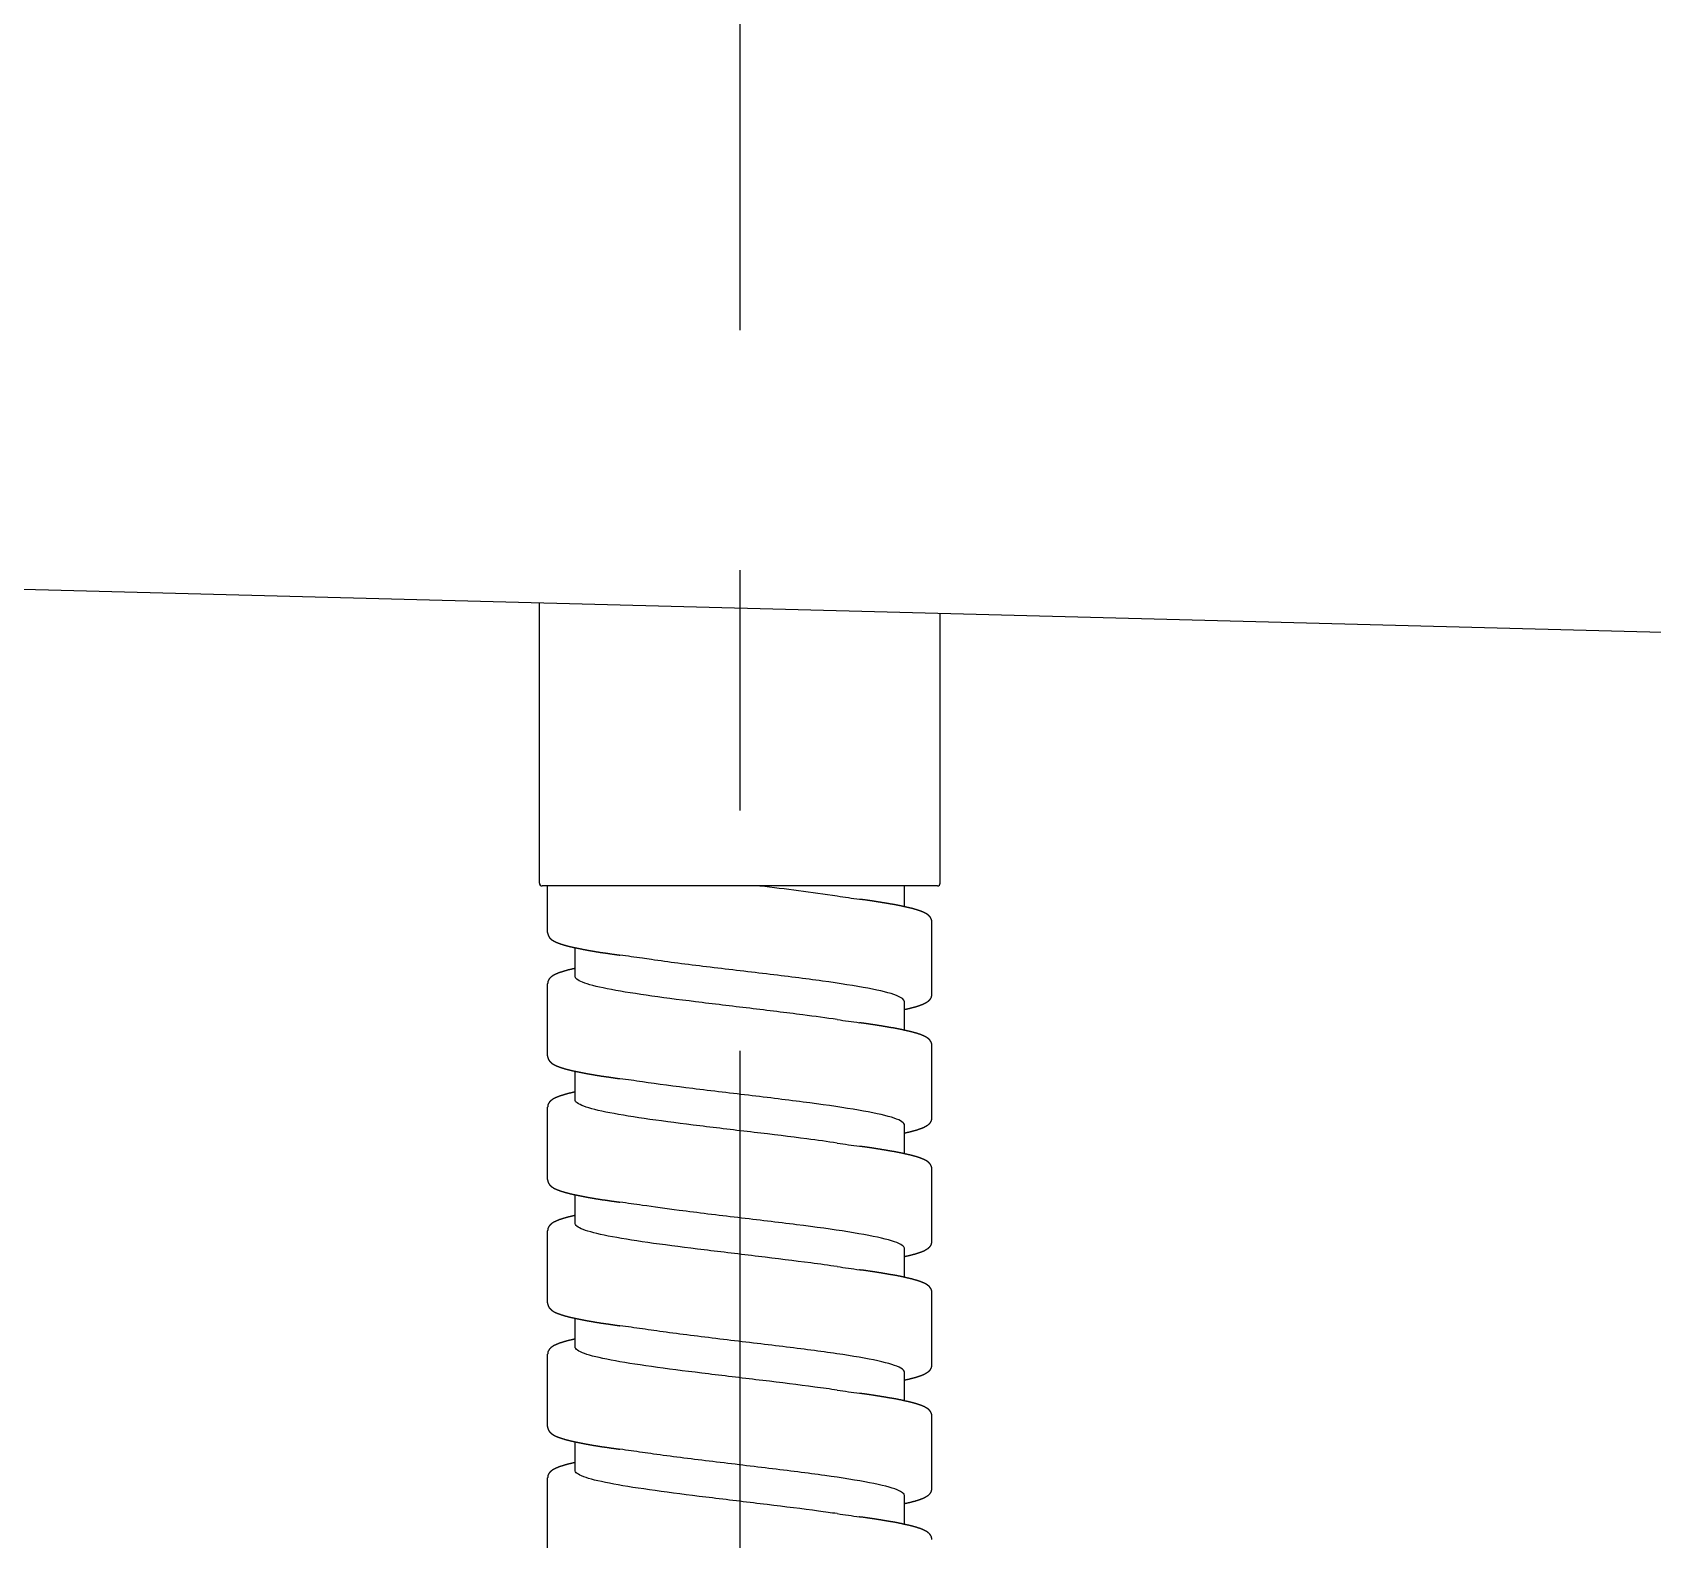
# Model space of a CAD drawing. Extents: x 17496 to 17916, y -10787 to -10193.
# Drawn here: x 17800.52 to 17812.32, y -10573.44 to -10562.46 of the extents above; entities that cross this region are included whole.
import ezdxf

# ---------------------------------------------------------------- set-up
doc = ezdxf.new("R2010")
doc.units = 0
doc.header["$LTSCALE"] = 7
doc.header["$MEASUREMENT"] = 0
doc.linetypes.add('CENTER', pattern=[2, 1.25, -0.25, 0.25, -0.25])
doc.layers.add('CL', color=1, linetype='CENTER')
doc.layers.add('DWG', color=7, linetype='CONTINUOUS')

msp = doc.modelspace()

# ---------------------------------------------------------------- linework, layer by layer
at = {"layer": 'CL', "color": 1, "linetype": 'CENTER'}
msp.add_line((17805.67, -10555.878), (17805.67, -10584.978), dxfattribs=at)
at = {"layer": 'DWG'}
for p, q in [((17821.87, -10567.078), (17794.162, -10566.353)), ((17804.21, -10568.658), (17804.21, -10566.616)), ((17807.13, -10568.658), (17807.13, -10566.692)), ((17807.11, -10568.678), (17804.23, -10568.678)), ((17804.27, -10569.016), (17804.27, -10568.678)), ((17806.87, -10568.829), (17806.87, -10568.678)), ((17807.07, -10569.466), (17807.07, -10568.94)), ((17804.47, -10569.336), (17804.47, -10569.128)), ((17804.27, -10569.916), (17804.27, -10569.39)), ((17806.87, -10569.729), (17806.87, -10569.521)), ((17807.07, -10570.366), (17807.07, -10569.84)), ((17804.47, -10570.236), (17804.47, -10570.028)), ((17804.27, -10570.816), (17804.27, -10570.29)), ((17806.87, -10570.629), (17806.87, -10570.421)), ((17807.07, -10571.266), (17807.07, -10570.74)), ((17804.47, -10571.136), (17804.47, -10570.928)), ((17804.27, -10571.716), (17804.27, -10571.19)), ((17806.87, -10571.529), (17806.87, -10571.321)), ((17807.07, -10572.166), (17807.07, -10571.64)), ((17804.47, -10572.036), (17804.47, -10571.828)), ((17804.27, -10572.616), (17804.27, -10572.09)), ((17806.87, -10572.429), (17806.87, -10572.221)), ((17807.07, -10573.066), (17807.07, -10572.54)), ((17804.47, -10572.936), (17804.47, -10572.728)), ((17804.27, -10573.516), (17804.27, -10572.99)), ((17806.87, -10573.329), (17806.87, -10573.121))]:
    msp.add_line(p, q, dxfattribs=at)
for centre, radius, start, end in [((17804.23, -10568.658), 0.02, 180, 270), ((17803.249, -10590.662), 22.133, 81.8691, 83.3393), ((17808.56, -10553.984), 14.927, 261.6011, 262.2336), ((17807.11, -10568.658), 0.02, 270, 0), ((17802.78, -10583.972), 14.927, 81.6011, 82.2336), ((17808.56, -10554.884), 14.927, 261.6011, 262.2336), ((17802.78, -10584.872), 14.927, 81.6011, 82.2336), ((17808.56, -10555.784), 14.927, 261.6011, 262.2336), ((17802.78, -10585.772), 14.927, 81.6011, 82.2336), ((17808.56, -10556.684), 14.927, 261.6011, 262.2336), ((17802.78, -10586.672), 14.927, 81.6011, 82.2336), ((17808.56, -10557.584), 14.927, 261.6011, 262.2336), ((17802.78, -10587.572), 14.927, 81.6011, 82.2336), ((17808.56, -10558.484), 14.927, 261.6011, 262.2336)]:
    msp.add_arc(centre, radius, start, end, dxfattribs=at)
for points, degree, knots in [([(17807.07, -10568.94), (17807.069, -10568.933), (17807.068, -10568.927), (17807.066, -10568.92), (17807.063, -10568.914), (17807.06, -10568.909), (17807.057, -10568.904), (17807.053, -10568.899), (17807.047, -10568.893), (17807.041, -10568.888), (17807.034, -10568.883), (17807.027, -10568.879), (17807.019, -10568.875), (17807.009, -10568.87), (17806.997, -10568.865), (17806.985, -10568.86), (17806.972, -10568.856), (17806.958, -10568.851), (17806.942, -10568.847), (17806.926, -10568.842), (17806.909, -10568.838), (17806.891, -10568.834), (17806.872, -10568.83), (17806.852, -10568.825), (17806.833, -10568.821), (17806.813, -10568.817), (17806.792, -10568.813), (17806.771, -10568.81), (17806.748, -10568.806), (17806.725, -10568.802), (17806.701, -10568.798), (17806.676, -10568.794), (17806.651, -10568.79), (17806.625, -10568.786), (17806.598, -10568.782), (17806.57, -10568.778), (17806.542, -10568.775)], 1, [0, 0, 0.098663, 0.197327, 0.29599, 0.394653, 0.493317, 0.59198, 0.690644, 0.844483, 0.998322, 1.152161, 1.306001, 1.45984, 1.661122, 1.862404, 2.063687, 2.264969, 2.466251, 2.667534, 2.868816, 3.070098, 3.271381, 3.472663, 3.673945, 3.858153, 4.04236, 4.226568, 4.410775, 4.594982, 4.77919, 4.963397, 5.147605, 5.331812, 5.51602, 5.700227, 5.884434, 6.068642, 6.068642]), ([(17804.27, -10569.016), (17804.27, -10569.023), (17804.272, -10569.03), (17804.274, -10569.036), (17804.276, -10569.042), (17804.28, -10569.048), (17804.283, -10569.053), (17804.287, -10569.057), (17804.293, -10569.063), (17804.299, -10569.069), (17804.306, -10569.073), (17804.313, -10569.078), (17804.321, -10569.082), (17804.331, -10569.087), (17804.343, -10569.092), (17804.355, -10569.096), (17804.368, -10569.101), (17804.382, -10569.105), (17804.397, -10569.11), (17804.413, -10569.114), (17804.431, -10569.119), (17804.449, -10569.123), (17804.468, -10569.127), (17804.487, -10569.131), (17804.507, -10569.135), (17804.527, -10569.139), (17804.548, -10569.143), (17804.569, -10569.147), (17804.592, -10569.151), (17804.615, -10569.155), (17804.639, -10569.159), (17804.664, -10569.163), (17804.689, -10569.166), (17804.715, -10569.17), (17804.742, -10569.174), (17804.769, -10569.178), (17804.797, -10569.182)], 1, [0, 0, 0.098663, 0.197327, 0.29599, 0.394654, 0.493317, 0.591981, 0.690644, 0.844483, 0.998323, 1.152162, 1.306001, 1.45984, 1.661123, 1.862405, 2.063688, 2.26497, 2.466253, 2.667535, 2.868817, 3.0701, 3.271382, 3.472665, 3.673947, 3.858154, 4.042362, 4.226569, 4.410776, 4.594984, 4.779191, 4.963398, 5.147605, 5.331813, 5.51602, 5.700227, 5.884435, 6.068642, 6.068642]), ([(17806.87, -10569.521), (17806.87, -10569.506), (17806.827, -10569.473), (17806.624, -10569.423), (17806.286, -10569.371), (17805.868, -10569.319), (17805.423, -10569.267), (17805.124, -10569.229), (17804.982, -10569.208), (17804.961, -10569.205)], 3, [102.101761, 102.101761, 102.101761, 102.101761, 102.417148, 102.781622, 103.146095, 103.510569, 103.875043, 104.239517, 104.305053, 104.305053, 104.305053, 104.305053]), ([(17804.47, -10569.279), (17804.468, -10569.279), (17804.451, -10569.283), (17804.436, -10569.287), (17804.421, -10569.29), (17804.407, -10569.294), (17804.393, -10569.298), (17804.381, -10569.302), (17804.368, -10569.306), (17804.357, -10569.309), (17804.346, -10569.314), (17804.336, -10569.318), (17804.327, -10569.322), (17804.31, -10569.33), (17804.295, -10569.341), (17804.282, -10569.354), (17804.273, -10569.37), (17804.27, -10569.39)], 1, [2.573214, 2.573214, 2.597086, 2.768832, 2.940578, 3.112324, 3.28407, 3.455816, 3.627562, 3.799308, 3.971054, 4.1428, 4.314546, 4.486292, 4.801832, 5.117373, 5.432914, 5.748454, 6.063995, 6.063995]), ([(17806.379, -10569.651), (17806.302, -10569.64), (17806.101, -10569.613), (17805.744, -10569.569), (17805.342, -10569.522), (17804.976, -10569.474), (17804.686, -10569.427), (17804.509, -10569.381), (17804.47, -10569.35), (17804.47, -10569.336)], 3, [103.040062, 103.040062, 103.040062, 103.040062, 103.280132, 103.612222, 103.944313, 104.276403, 104.608493, 104.940584, 105.243354, 105.243354, 105.243354, 105.243354]), ([(17806.87, -10569.578), (17806.872, -10569.577), (17806.889, -10569.573), (17806.904, -10569.57), (17806.919, -10569.566), (17806.933, -10569.562), (17806.947, -10569.559), (17806.959, -10569.555), (17806.971, -10569.551), (17806.983, -10569.547), (17806.994, -10569.543), (17807.004, -10569.539), (17807.013, -10569.535), (17807.029, -10569.526), (17807.045, -10569.516), (17807.058, -10569.503), (17807.067, -10569.487), (17807.07, -10569.466)], 1, [2.573214, 2.573214, 2.597078, 2.768824, 2.94057, 3.112316, 3.284062, 3.455808, 3.627554, 3.7993, 3.971046, 4.142792, 4.314538, 4.486284, 4.801826, 5.117368, 5.432911, 5.748453, 6.063995, 6.063995]), ([(17807.07, -10569.84), (17807.069, -10569.833), (17807.068, -10569.827), (17807.066, -10569.82), (17807.063, -10569.814), (17807.06, -10569.809), (17807.057, -10569.804), (17807.053, -10569.799), (17807.047, -10569.793), (17807.041, -10569.788), (17807.034, -10569.783), (17807.027, -10569.779), (17807.019, -10569.775), (17807.009, -10569.77), (17806.997, -10569.765), (17806.985, -10569.76), (17806.972, -10569.756), (17806.958, -10569.751), (17806.942, -10569.747), (17806.926, -10569.742), (17806.909, -10569.738), (17806.891, -10569.734), (17806.872, -10569.73), (17806.852, -10569.725), (17806.833, -10569.721), (17806.813, -10569.717), (17806.792, -10569.713), (17806.771, -10569.71), (17806.748, -10569.706), (17806.725, -10569.702), (17806.701, -10569.698), (17806.676, -10569.694), (17806.651, -10569.69), (17806.625, -10569.686), (17806.598, -10569.682), (17806.57, -10569.678), (17806.542, -10569.675)], 1, [0, 0, 0.098663, 0.197327, 0.29599, 0.394653, 0.493317, 0.59198, 0.690643, 0.844483, 0.998322, 1.152161, 1.306, 1.45984, 1.661122, 1.862404, 2.063687, 2.264969, 2.466251, 2.667533, 2.868816, 3.070098, 3.27138, 3.472663, 3.673945, 3.858152, 4.04236, 4.226567, 4.410775, 4.594982, 4.77919, 4.963397, 5.147605, 5.331812, 5.516019, 5.700227, 5.884434, 6.068642, 6.068642]), ([(17804.27, -10569.916), (17804.27, -10569.923), (17804.272, -10569.93), (17804.274, -10569.936), (17804.276, -10569.942), (17804.28, -10569.948), (17804.283, -10569.953), (17804.287, -10569.957), (17804.293, -10569.963), (17804.299, -10569.969), (17804.306, -10569.973), (17804.313, -10569.978), (17804.321, -10569.982), (17804.331, -10569.987), (17804.343, -10569.992), (17804.355, -10569.996), (17804.368, -10570.001), (17804.382, -10570.005), (17804.397, -10570.01), (17804.413, -10570.014), (17804.431, -10570.019), (17804.449, -10570.023), (17804.468, -10570.027), (17804.487, -10570.031), (17804.507, -10570.035), (17804.527, -10570.039), (17804.548, -10570.043), (17804.569, -10570.047), (17804.592, -10570.051), (17804.615, -10570.055), (17804.639, -10570.059), (17804.664, -10570.063), (17804.689, -10570.066), (17804.715, -10570.07), (17804.742, -10570.074), (17804.769, -10570.078), (17804.797, -10570.082)], 1, [0, 0, 0.098663, 0.197327, 0.29599, 0.394654, 0.493317, 0.591981, 0.690644, 0.844483, 0.998323, 1.152162, 1.306001, 1.459841, 1.661123, 1.862406, 2.063688, 2.26497, 2.466253, 2.667535, 2.868818, 3.0701, 3.271383, 3.472665, 3.673948, 3.858155, 4.042362, 4.226569, 4.410777, 4.594984, 4.779191, 4.963398, 5.147606, 5.331813, 5.51602, 5.700227, 5.884435, 6.068642, 6.068642]), ([(17804.47, -10570.179), (17804.468, -10570.179), (17804.451, -10570.183), (17804.436, -10570.187), (17804.421, -10570.19), (17804.407, -10570.194), (17804.393, -10570.198), (17804.381, -10570.202), (17804.368, -10570.206), (17804.357, -10570.209), (17804.346, -10570.214), (17804.336, -10570.218), (17804.327, -10570.222), (17804.31, -10570.23), (17804.295, -10570.241), (17804.282, -10570.254), (17804.273, -10570.27), (17804.27, -10570.29)], 1, [2.573214, 2.573214, 2.597088, 2.768834, 2.94058, 3.112326, 3.284072, 3.455817, 3.627563, 3.799309, 3.971055, 4.142801, 4.314547, 4.486293, 4.801833, 5.117374, 5.432914, 5.748455, 6.063995, 6.063995]), ([(17806.87, -10570.421), (17806.87, -10570.419), (17806.867, -10570.4), (17806.799, -10570.363), (17806.553, -10570.311), (17806.192, -10570.259), (17805.762, -10570.206), (17805.328, -10570.155), (17805.071, -10570.122), (17804.961, -10570.105)], 3, [95.818576, 95.818576, 95.818576, 95.818576, 95.856619, 96.221092, 96.585566, 96.95004, 97.314514, 97.678988, 98.021867, 98.021867, 98.021867, 98.021867]), ([(17806.379, -10570.551), (17806.31, -10570.541), (17806.121, -10570.515), (17805.776, -10570.473), (17805.373, -10570.426), (17805.003, -10570.378), (17804.705, -10570.331), (17804.514, -10570.283), (17804.47, -10570.251), (17804.47, -10570.236)], 3, [96.756877, 96.756877, 96.756877, 96.756877, 96.970413, 97.302503, 97.634594, 97.966684, 98.298775, 98.630865, 98.960169, 98.960169, 98.960169, 98.960169]), ([(17806.87, -10570.478), (17806.872, -10570.477), (17806.889, -10570.473), (17806.904, -10570.47), (17806.919, -10570.466), (17806.933, -10570.462), (17806.947, -10570.459), (17806.959, -10570.455), (17806.971, -10570.451), (17806.983, -10570.447), (17806.994, -10570.443), (17807.004, -10570.439), (17807.013, -10570.435), (17807.029, -10570.426), (17807.045, -10570.416), (17807.058, -10570.403), (17807.067, -10570.387), (17807.07, -10570.366)], 1, [2.573214, 2.573214, 2.597077, 2.768823, 2.940569, 3.112315, 3.284061, 3.455807, 3.627553, 3.799298, 3.971044, 4.14279, 4.314536, 4.486282, 4.801825, 5.117367, 5.43291, 5.748453, 6.063995, 6.063995]), ([(17807.07, -10570.74), (17807.069, -10570.733), (17807.068, -10570.727), (17807.066, -10570.72), (17807.063, -10570.714), (17807.06, -10570.709), (17807.057, -10570.704), (17807.053, -10570.699), (17807.047, -10570.693), (17807.041, -10570.688), (17807.034, -10570.683), (17807.027, -10570.679), (17807.019, -10570.675), (17807.009, -10570.67), (17806.997, -10570.665), (17806.985, -10570.66), (17806.972, -10570.656), (17806.958, -10570.651), (17806.942, -10570.647), (17806.926, -10570.642), (17806.909, -10570.638), (17806.891, -10570.634), (17806.872, -10570.63), (17806.852, -10570.625), (17806.833, -10570.621), (17806.813, -10570.617), (17806.792, -10570.613), (17806.771, -10570.61), (17806.748, -10570.606), (17806.725, -10570.602), (17806.701, -10570.598), (17806.676, -10570.594), (17806.651, -10570.59), (17806.625, -10570.586), (17806.598, -10570.582), (17806.57, -10570.578), (17806.542, -10570.575)], 1, [0, 0, 0.098663, 0.197327, 0.29599, 0.394653, 0.493317, 0.59198, 0.690643, 0.844483, 0.998322, 1.152161, 1.306, 1.45984, 1.661122, 1.862404, 2.063686, 2.264969, 2.466251, 2.667533, 2.868816, 3.070098, 3.27138, 3.472662, 3.673945, 3.858152, 4.04236, 4.226567, 4.410775, 4.594982, 4.77919, 4.963397, 5.147604, 5.331812, 5.516019, 5.700227, 5.884434, 6.068642, 6.068642]), ([(17804.27, -10570.816), (17804.27, -10570.823), (17804.272, -10570.83), (17804.274, -10570.836), (17804.276, -10570.842), (17804.28, -10570.848), (17804.283, -10570.853), (17804.287, -10570.857), (17804.293, -10570.863), (17804.299, -10570.869), (17804.306, -10570.873), (17804.313, -10570.878), (17804.321, -10570.882), (17804.331, -10570.887), (17804.343, -10570.892), (17804.355, -10570.896), (17804.368, -10570.901), (17804.382, -10570.905), (17804.397, -10570.91), (17804.413, -10570.914), (17804.431, -10570.919), (17804.449, -10570.923), (17804.468, -10570.927), (17804.487, -10570.931), (17804.507, -10570.935), (17804.527, -10570.939), (17804.548, -10570.943), (17804.569, -10570.947), (17804.592, -10570.951), (17804.615, -10570.955), (17804.639, -10570.959), (17804.664, -10570.963), (17804.689, -10570.966), (17804.715, -10570.97), (17804.742, -10570.974), (17804.769, -10570.978), (17804.797, -10570.982)], 1, [0, 0, 0.098663, 0.197327, 0.29599, 0.394654, 0.493317, 0.591981, 0.690644, 0.844484, 0.998323, 1.152162, 1.306001, 1.459841, 1.661123, 1.862406, 2.063688, 2.264971, 2.466253, 2.667536, 2.868818, 3.070101, 3.271383, 3.472666, 3.673948, 3.858155, 4.042362, 4.22657, 4.410777, 4.594984, 4.779191, 4.963399, 5.147606, 5.331813, 5.51602, 5.700227, 5.884435, 6.068642, 6.068642]), ([(17806.87, -10571.321), (17806.87, -10571.315), (17806.858, -10571.291), (17806.753, -10571.251), (17806.476, -10571.198), (17806.093, -10571.146), (17805.655, -10571.094), (17805.262, -10571.047), (17805.043, -10571.017), (17804.961, -10571.005)], 3, [89.535391, 89.535391, 89.535391, 89.535391, 89.660563, 90.025037, 90.389511, 90.753985, 91.118459, 91.482933, 91.738682, 91.738682, 91.738682, 91.738682]), ([(17804.47, -10571.079), (17804.468, -10571.079), (17804.451, -10571.083), (17804.436, -10571.087), (17804.421, -10571.09), (17804.407, -10571.094), (17804.393, -10571.098), (17804.381, -10571.102), (17804.368, -10571.106), (17804.357, -10571.109), (17804.346, -10571.114), (17804.336, -10571.118), (17804.327, -10571.122), (17804.31, -10571.13), (17804.295, -10571.141), (17804.282, -10571.154), (17804.273, -10571.17), (17804.27, -10571.19)], 1, [2.573214, 2.573214, 2.597089, 2.768835, 2.940581, 3.112327, 3.284073, 3.455819, 3.627565, 3.799311, 3.971057, 4.142803, 4.314549, 4.486295, 4.801835, 5.117375, 5.432915, 5.748455, 6.063995, 6.063995]), ([(17806.379, -10571.451), (17806.319, -10571.442), (17806.14, -10571.418), (17805.808, -10571.377), (17805.405, -10571.329), (17805.03, -10571.282), (17804.726, -10571.234), (17804.524, -10571.187), (17804.472, -10571.154), (17804.47, -10571.137), (17804.47, -10571.136)], 3, [90.473692, 90.473692, 90.473692, 90.473692, 90.660694, 90.992785, 91.324875, 91.656966, 91.989056, 92.321147, 92.653237, 92.676983, 92.676983, 92.676983, 92.676983]), ([(17806.87, -10571.378), (17806.872, -10571.377), (17806.889, -10571.373), (17806.904, -10571.37), (17806.919, -10571.366), (17806.933, -10571.362), (17806.947, -10571.359), (17806.959, -10571.355), (17806.971, -10571.351), (17806.983, -10571.347), (17806.994, -10571.343), (17807.004, -10571.339), (17807.013, -10571.335), (17807.029, -10571.326), (17807.045, -10571.316), (17807.058, -10571.303), (17807.067, -10571.287), (17807.07, -10571.266)], 1, [2.573214, 2.573214, 2.597075, 2.768821, 2.940567, 3.112313, 3.284059, 3.455805, 3.627551, 3.799297, 3.971043, 4.142789, 4.314535, 4.486281, 4.801824, 5.117367, 5.432909, 5.748452, 6.063995, 6.063995]), ([(17807.07, -10571.64), (17807.069, -10571.633), (17807.068, -10571.627), (17807.066, -10571.62), (17807.063, -10571.614), (17807.06, -10571.609), (17807.057, -10571.604), (17807.053, -10571.599), (17807.047, -10571.593), (17807.041, -10571.588), (17807.034, -10571.583), (17807.027, -10571.579), (17807.019, -10571.575), (17807.009, -10571.57), (17806.997, -10571.565), (17806.985, -10571.56), (17806.972, -10571.556), (17806.958, -10571.551), (17806.942, -10571.547), (17806.926, -10571.542), (17806.909, -10571.538), (17806.891, -10571.534), (17806.872, -10571.53), (17806.852, -10571.525), (17806.833, -10571.521), (17806.813, -10571.517), (17806.792, -10571.513), (17806.771, -10571.51), (17806.748, -10571.506), (17806.725, -10571.502), (17806.701, -10571.498), (17806.676, -10571.494), (17806.651, -10571.49), (17806.625, -10571.486), (17806.598, -10571.482), (17806.57, -10571.478), (17806.542, -10571.475)], 1, [0, 0, 0.098664, 0.197327, 0.295991, 0.394655, 0.493318, 0.591982, 0.690646, 0.844485, 0.998325, 1.152164, 1.306003, 1.459843, 1.661126, 1.862408, 2.063691, 2.264974, 2.466257, 2.66754, 2.868822, 3.070105, 3.271388, 3.472671, 3.673954, 3.85816, 4.042367, 4.226574, 4.410781, 4.594988, 4.779194, 4.963401, 5.147608, 5.331815, 5.516022, 5.700228, 5.884435, 6.068642, 6.068642]), ([(17804.27, -10571.716), (17804.27, -10571.723), (17804.272, -10571.73), (17804.274, -10571.736), (17804.276, -10571.742), (17804.28, -10571.748), (17804.283, -10571.753), (17804.287, -10571.757), (17804.293, -10571.763), (17804.299, -10571.769), (17804.306, -10571.773), (17804.313, -10571.778), (17804.321, -10571.782), (17804.331, -10571.787), (17804.343, -10571.792), (17804.355, -10571.796), (17804.368, -10571.801), (17804.382, -10571.805), (17804.397, -10571.81), (17804.413, -10571.814), (17804.431, -10571.819), (17804.449, -10571.823), (17804.468, -10571.827), (17804.487, -10571.831), (17804.507, -10571.835), (17804.527, -10571.839), (17804.548, -10571.843), (17804.569, -10571.847), (17804.592, -10571.851), (17804.615, -10571.855), (17804.639, -10571.859), (17804.664, -10571.863), (17804.689, -10571.866), (17804.715, -10571.87), (17804.742, -10571.874), (17804.769, -10571.878), (17804.797, -10571.882)], 1, [0, 0, 0.098663, 0.197327, 0.29599, 0.394654, 0.493317, 0.591981, 0.690644, 0.844484, 0.998323, 1.152162, 1.306002, 1.459841, 1.661123, 1.862406, 2.063688, 2.264971, 2.466253, 2.667536, 2.868818, 3.070101, 3.271383, 3.472666, 3.673948, 3.858156, 4.042363, 4.22657, 4.410777, 4.594984, 4.779192, 4.963399, 5.147606, 5.331813, 5.51602, 5.700227, 5.884435, 6.068642, 6.068642]), ([(17806.87, -10572.221), (17806.87, -10572.211), (17806.845, -10572.183), (17806.698, -10572.138), (17806.392, -10572.086), (17805.991, -10572.034), (17805.548, -10571.982), (17805.198, -10571.939), (17805.015, -10571.913), (17804.961, -10571.905)], 3, [83.252205, 83.252205, 83.252205, 83.252205, 83.464508, 83.828982, 84.193456, 84.55793, 84.922404, 85.286877, 85.455497, 85.455497, 85.455497, 85.455497]), ([(17804.47, -10571.979), (17804.468, -10571.979), (17804.451, -10571.983), (17804.436, -10571.987), (17804.421, -10571.99), (17804.407, -10571.994), (17804.393, -10571.998), (17804.381, -10572.002), (17804.368, -10572.006), (17804.357, -10572.009), (17804.346, -10572.014), (17804.336, -10572.018), (17804.327, -10572.022), (17804.31, -10572.03), (17804.295, -10572.041), (17804.282, -10572.054), (17804.273, -10572.07), (17804.27, -10572.09)], 1, [2.573214, 2.573214, 2.597091, 2.768837, 2.940583, 3.112329, 3.284074, 3.45582, 3.627566, 3.799312, 3.971058, 4.142804, 4.31455, 4.486296, 4.801836, 5.117376, 5.432915, 5.748455, 6.063995, 6.063995]), ([(17806.379, -10572.351), (17806.328, -10572.344), (17806.159, -10572.32), (17805.84, -10572.281), (17805.437, -10572.233), (17805.058, -10572.186), (17804.747, -10572.138), (17804.536, -10572.091), (17804.474, -10572.056), (17804.47, -10572.038), (17804.47, -10572.036)], 3, [84.190506, 84.190506, 84.190506, 84.190506, 84.350976, 84.683066, 85.015157, 85.347247, 85.679337, 86.011428, 86.343518, 86.393798, 86.393798, 86.393798, 86.393798]), ([(17806.87, -10572.278), (17806.872, -10572.277), (17806.889, -10572.273), (17806.904, -10572.27), (17806.919, -10572.266), (17806.933, -10572.262), (17806.947, -10572.259), (17806.959, -10572.255), (17806.971, -10572.251), (17806.983, -10572.247), (17806.994, -10572.243), (17807.004, -10572.239), (17807.013, -10572.235), (17807.029, -10572.226), (17807.045, -10572.216), (17807.058, -10572.203), (17807.067, -10572.187), (17807.07, -10572.166)], 1, [2.573214, 2.573214, 2.597074, 2.76882, 2.940566, 3.112312, 3.284058, 3.455804, 3.627549, 3.799295, 3.971041, 4.142787, 4.314533, 4.486279, 4.801822, 5.117366, 5.432909, 5.748452, 6.063995, 6.063995]), ([(17807.07, -10572.54), (17807.069, -10572.533), (17807.068, -10572.527), (17807.066, -10572.52), (17807.063, -10572.514), (17807.06, -10572.509), (17807.057, -10572.504), (17807.053, -10572.499), (17807.047, -10572.493), (17807.041, -10572.488), (17807.034, -10572.483), (17807.027, -10572.479), (17807.019, -10572.475), (17807.009, -10572.47), (17806.997, -10572.465), (17806.985, -10572.46), (17806.972, -10572.456), (17806.958, -10572.451), (17806.942, -10572.447), (17806.926, -10572.442), (17806.909, -10572.438), (17806.891, -10572.434), (17806.872, -10572.43), (17806.852, -10572.425), (17806.833, -10572.421), (17806.813, -10572.417), (17806.792, -10572.413), (17806.771, -10572.41), (17806.748, -10572.406), (17806.725, -10572.402), (17806.701, -10572.398), (17806.676, -10572.394), (17806.651, -10572.39), (17806.625, -10572.386), (17806.598, -10572.382), (17806.57, -10572.378), (17806.542, -10572.375)], 1, [0, 0, 0.098664, 0.197327, 0.295991, 0.394655, 0.493318, 0.591982, 0.690646, 0.844485, 0.998324, 1.152164, 1.306003, 1.459843, 1.661125, 1.862408, 2.063691, 2.264974, 2.466257, 2.667539, 2.868822, 3.070105, 3.271388, 3.47267, 3.673953, 3.85816, 4.042367, 4.226574, 4.41078, 4.594987, 4.779194, 4.963401, 5.147608, 5.331815, 5.516021, 5.700228, 5.884435, 6.068642, 6.068642]), ([(17804.27, -10572.616), (17804.27, -10572.623), (17804.272, -10572.63), (17804.274, -10572.636), (17804.276, -10572.642), (17804.28, -10572.648), (17804.283, -10572.653), (17804.287, -10572.657), (17804.293, -10572.663), (17804.299, -10572.669), (17804.306, -10572.673), (17804.313, -10572.678), (17804.321, -10572.682), (17804.331, -10572.687), (17804.343, -10572.692), (17804.355, -10572.696), (17804.368, -10572.701), (17804.382, -10572.705), (17804.397, -10572.71), (17804.413, -10572.714), (17804.431, -10572.719), (17804.449, -10572.723), (17804.468, -10572.727), (17804.487, -10572.731), (17804.507, -10572.735), (17804.527, -10572.739), (17804.548, -10572.743), (17804.569, -10572.747), (17804.592, -10572.751), (17804.615, -10572.755), (17804.639, -10572.759), (17804.664, -10572.763), (17804.689, -10572.766), (17804.715, -10572.77), (17804.742, -10572.774), (17804.769, -10572.778), (17804.797, -10572.782)], 1, [0, 0, 0.098663, 0.197327, 0.29599, 0.394654, 0.493317, 0.591981, 0.690644, 0.844484, 0.998323, 1.152162, 1.306002, 1.459841, 1.661124, 1.862406, 2.063689, 2.264971, 2.466254, 2.667536, 2.868819, 3.070101, 3.271384, 3.472666, 3.673949, 3.858156, 4.042363, 4.22657, 4.410778, 4.594985, 4.779192, 4.963399, 5.147606, 5.331813, 5.51602, 5.700228, 5.884435, 6.068642, 6.068642]), ([(17804.47, -10572.879), (17804.468, -10572.879), (17804.451, -10572.883), (17804.436, -10572.887), (17804.421, -10572.89), (17804.407, -10572.894), (17804.393, -10572.898), (17804.381, -10572.902), (17804.368, -10572.906), (17804.357, -10572.909), (17804.346, -10572.914), (17804.336, -10572.918), (17804.327, -10572.922), (17804.31, -10572.93), (17804.295, -10572.941), (17804.282, -10572.954), (17804.273, -10572.97), (17804.27, -10572.99)], 1, [2.573214, 2.573214, 2.597092, 2.768838, 2.940584, 3.11233, 3.284076, 3.455822, 3.627568, 3.799314, 3.97106, 4.142805, 4.314551, 4.486297, 4.801837, 5.117376, 5.432916, 5.748456, 6.063995, 6.063995]), ([(17806.87, -10573.121), (17806.87, -10573.106), (17806.83, -10573.075), (17806.636, -10573.026), (17806.303, -10572.973), (17805.887, -10572.921), (17805.442, -10572.869), (17805.135, -10572.83), (17804.987, -10572.809), (17804.961, -10572.805)], 3, [76.96902, 76.96902, 76.96902, 76.96902, 77.268453, 77.632927, 77.997401, 78.361875, 78.726348, 79.090822, 79.172312, 79.172312, 79.172312, 79.172312]), ([(17806.379, -10573.251), (17806.336, -10573.245), (17806.178, -10573.223), (17805.872, -10573.185), (17805.468, -10573.137), (17805.086, -10573.089), (17804.768, -10573.042), (17804.548, -10572.994), (17804.476, -10572.959), (17804.47, -10572.939), (17804.47, -10572.936)], 3, [77.907321, 77.907321, 77.907321, 77.907321, 78.041257, 78.373347, 78.705438, 79.037528, 79.369619, 79.701709, 80.0338, 80.110613, 80.110613, 80.110613, 80.110613]), ([(17806.87, -10573.178), (17806.872, -10573.177), (17806.889, -10573.173), (17806.904, -10573.17), (17806.919, -10573.166), (17806.933, -10573.162), (17806.947, -10573.159), (17806.959, -10573.155), (17806.971, -10573.151), (17806.983, -10573.147), (17806.994, -10573.143), (17807.004, -10573.139), (17807.013, -10573.135), (17807.029, -10573.126), (17807.045, -10573.116), (17807.058, -10573.103), (17807.067, -10573.087), (17807.07, -10573.066)], 1, [2.573214, 2.573214, 2.597072, 2.768818, 2.940564, 3.11231, 3.284056, 3.455802, 3.627548, 3.799294, 3.97104, 4.142786, 4.314532, 4.486278, 4.801821, 5.117365, 5.432908, 5.748452, 6.063995, 6.063995]), ([(17807.07, -10573.44), (17807.069, -10573.433), (17807.068, -10573.427), (17807.066, -10573.42), (17807.063, -10573.414), (17807.06, -10573.409), (17807.057, -10573.404), (17807.053, -10573.399), (17807.047, -10573.393), (17807.041, -10573.388), (17807.034, -10573.383), (17807.027, -10573.379), (17807.019, -10573.375), (17807.009, -10573.37), (17806.997, -10573.365), (17806.985, -10573.36), (17806.972, -10573.356), (17806.958, -10573.351), (17806.942, -10573.347), (17806.926, -10573.342), (17806.909, -10573.338), (17806.891, -10573.334), (17806.872, -10573.33), (17806.852, -10573.325), (17806.833, -10573.321), (17806.813, -10573.317), (17806.792, -10573.313), (17806.771, -10573.31), (17806.748, -10573.306), (17806.725, -10573.302), (17806.701, -10573.298), (17806.676, -10573.294), (17806.651, -10573.29), (17806.625, -10573.286), (17806.598, -10573.282), (17806.57, -10573.278), (17806.542, -10573.275)], 1, [0, 0, 0.098664, 0.197327, 0.295991, 0.394655, 0.493318, 0.591982, 0.690646, 0.844485, 0.998324, 1.152164, 1.306003, 1.459843, 1.661125, 1.862408, 2.063691, 2.264974, 2.466256, 2.667539, 2.868822, 3.070105, 3.271387, 3.47267, 3.673953, 3.85816, 4.042367, 4.226573, 4.41078, 4.594987, 4.779194, 4.963401, 5.147608, 5.331814, 5.516021, 5.700228, 5.884435, 6.068642, 6.068642])]:
    msp.add_open_spline(points, degree=degree, knots=knots, dxfattribs=at)

doc.saveas('drawing.dxf')
